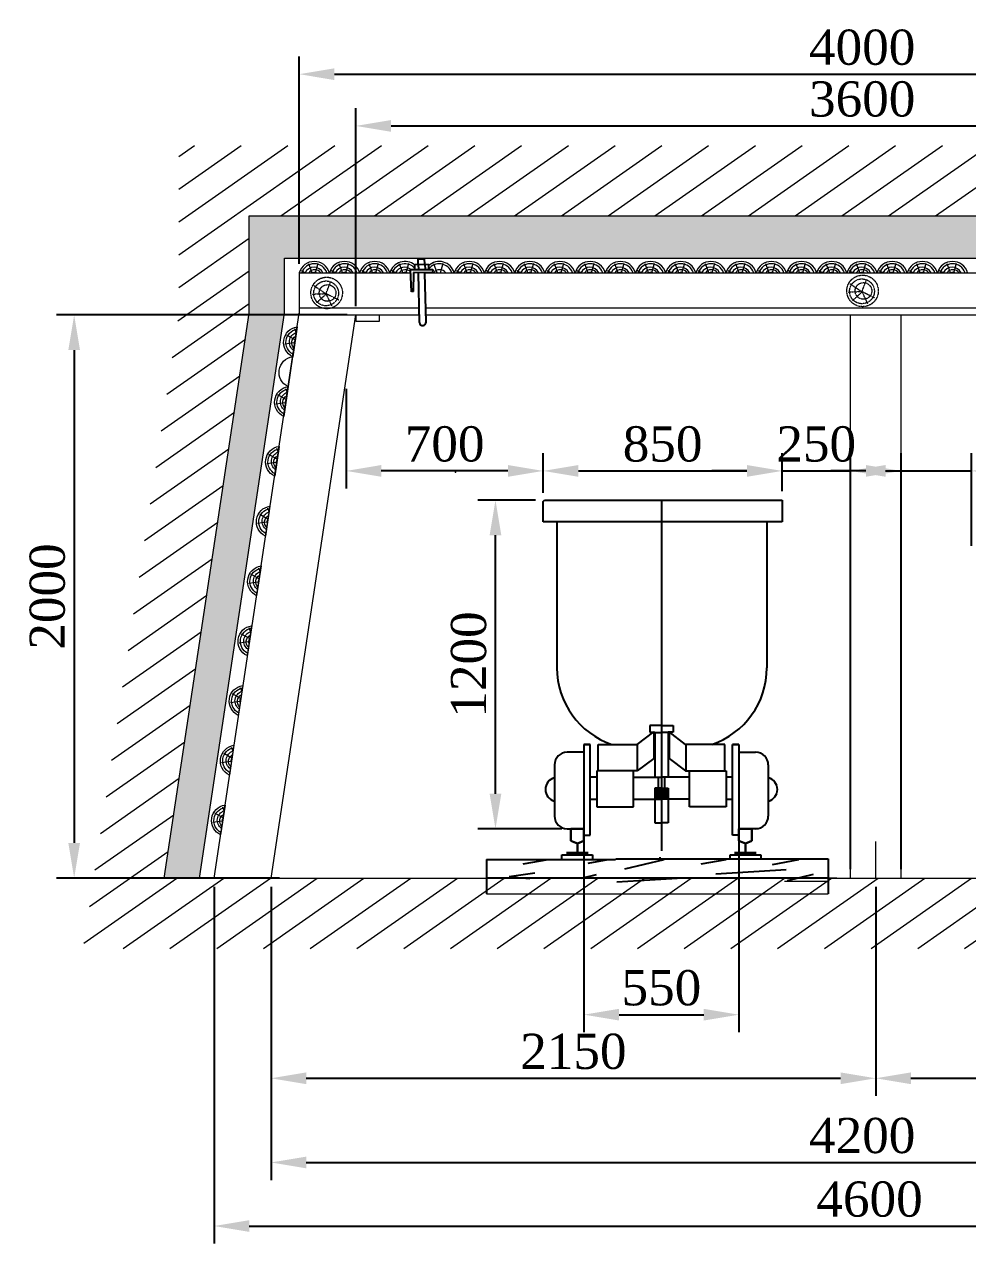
# Model space of a CAD drawing. Header units: millimetres. Extents: x -46762 to 217101, y -107409 to 31524.
# Drawn here: x 167107 to 170458, y -81584 to -77254 of the extents above; entities that cross this region are included whole.
import ezdxf

# ---------------------------------------------------------------- set-up
doc = ezdxf.new("R2010")
doc.units = ezdxf.units.MM
doc.linetypes.add('ACAD_ISO10W100', pattern=[18, 12, -3, 0, -3])
doc.layers.add('ЗАЗОРЫ', color=9, linetype='Continuous')
doc.layers.add('РАЗМЕРЫ', color=3, linetype='Continuous')
doc.styles.get("Standard").update_dxf_attribs({"font": 'TIMES.TTF'})
doc.dimstyles.new('ISO-25', dxfattribs={"dimscale": 50, "dimtxt": 2.5, "dimasz": 2.5, "dimexe": 1.25, "dimexo": 0.625, "dimtad": 1, "dimdec": 0, "dimtxsty": 'Standard', "dimcen": 2.5, "dimadec": 0, "dimazin": 0, "dimtfac": 1, "dimtdec": 0, "dimtmove": 0, "dimatfit": 3, "dimfxl": 1, "dimarcsym": 0})

# ---------------------------------------------------------------- blocks, each defined once
blk = doc.blocks.new('*D409')
at = {"color": 0, "lineweight": -2}
for p, q in [((170221.3, -80254.5), (170221.3, -78777.2)), ((170471.1, -79106.3), (170471.1, -78777.2)), ((170096.3, -78839.7), (169971.3, -78839.7)), ((170221.3, -78839.7), (170471.1, -78839.7)), ((170596.1, -78839.7), (171049.9, -78839.7))]:
    blk.add_line(p, q, dxfattribs=at)
at = {"color": 0, "lineweight": 0}
for points in [[(170096.3, -78818.8), (170096.3, -78860.5), (170221.3, -78839.7)], [(170596.1, -78818.8), (170596.1, -78860.5), (170471.1, -78839.7)]]:
    blk.add_solid(points, dxfattribs=at)
at = {"layer": 'Defpoints', "color": 0, "lineweight": 0}
for p in [(170221.3, -78839.7), (170471.1, -79137.5), (170221.3, -80285.8)]:
    blk.add_point(p, dxfattribs=at)
at = {"color": 0, "lineweight": 0, "insert": (170885.5, -78744.8), "char_height": 125, "attachment_point": 5}
blk.add_mtext('250', dxfattribs=at)
blk = doc.blocks.new('*D412')
at = {"color": 0, "lineweight": -2}
for p, q in [((168949.9, -78917.6), (168949.9, -78777.2)), ((169798.7, -78912), (169798.7, -78777.2)), ((169074.9, -78839.7), (169673.7, -78839.7))]:
    blk.add_line(p, q, dxfattribs=at)
at = {"color": 0, "lineweight": 0}
for points in [[(169074.9, -78818.8), (169074.9, -78860.5), (168949.9, -78839.7)], [(169673.7, -78818.8), (169673.7, -78860.5), (169798.7, -78839.7)]]:
    blk.add_solid(points, dxfattribs=at)
at = {"layer": 'Defpoints', "color": 0, "lineweight": 0}
for p in [(169798.7, -78839.7), (169798.7, -78943.3), (168949.9, -78948.8)]:
    blk.add_point(p, dxfattribs=at)
at = {"color": 0, "lineweight": 0, "insert": (169374.3, -78744.8), "char_height": 125, "attachment_point": 5}
blk.add_mtext('850', dxfattribs=at)
blk = doc.blocks.new('*D413')
at = {"color": 0, "lineweight": -2}
for p, q in [((168923.2, -78943.3), (168718, -78943.3)), ((168780.5, -79986.3), (168780.5, -79068.3)), ((169016.7, -80111.3), (168718, -80111.3))]:
    blk.add_line(p, q, dxfattribs=at)
at = {"color": 0, "lineweight": 0}
for points in [[(168759.7, -79068.3), (168801.3, -79068.3), (168780.5, -78943.3)], [(168759.7, -79986.3), (168801.3, -79986.3), (168780.5, -80111.3)]]:
    blk.add_solid(points, dxfattribs=at)
at = {"layer": 'Defpoints', "color": 0, "lineweight": 0}
for p in [(168780.5, -78943.3), (168954.4, -78943.3), (169048, -80111.3)]:
    blk.add_point(p, dxfattribs=at)
at = {"color": 0, "lineweight": 0, "insert": (168685.7, -79527.3), "char_height": 125, "attachment_point": 5, "rotation": 90}
blk.add_mtext('1200', dxfattribs=at)
blk = doc.blocks.new('*D407')
at = {"color": 0, "lineweight": -2}
for p, q in [((168249.9, -78548.3), (168249.9, -78902.2)), ((168949.9, -78808.4), (168949.9, -78777.2)), ((168824.9, -78839.7), (168374.9, -78839.7))]:
    blk.add_line(p, q, dxfattribs=at)
at = {"color": 0, "lineweight": 0}
for points in [[(168374.9, -78818.8), (168374.9, -78860.5), (168249.9, -78839.7)], [(168824.9, -78818.8), (168824.9, -78860.5), (168949.9, -78839.7)]]:
    blk.add_solid(points, dxfattribs=at)
at = {"layer": 'Defpoints', "color": 0, "lineweight": 0}
for p in [(168249.9, -78517), (168249.9, -78839.7), (168949.9, -78839.7)]:
    blk.add_point(p, dxfattribs=at)
at = {"color": 0, "lineweight": 0, "insert": (168599.9, -78744.7), "char_height": 125, "attachment_point": 5}
blk.add_mtext('700', dxfattribs=at)
blk = doc.blocks.new('*D408')
at = {"color": 0, "lineweight": -2}
for p, q in [((169798.7, -78912), (169798.7, -78777.2)), ((170041.3, -80254.5), (170041.3, -78777.2)), ((169673.7, -78839.7), (169548.7, -78839.7)), ((169798.7, -78839.7), (170041.3, -78839.7)), ((170166.3, -78839.7), (170291.3, -78839.7))]:
    blk.add_line(p, q, dxfattribs=at)
at = {"color": 0, "lineweight": 0}
for points in [[(169673.7, -78818.8), (169673.7, -78860.5), (169798.7, -78839.7)], [(170166.3, -78818.8), (170166.3, -78860.5), (170041.3, -78839.7)]]:
    blk.add_solid(points, dxfattribs=at)
at = {"layer": 'Defpoints', "color": 0, "lineweight": 0}
for p in [(170041.3, -78839.7), (169798.7, -78943.3), (170041.3, -80285.8)]:
    blk.add_point(p, dxfattribs=at)
at = {"color": 0, "lineweight": 0, "insert": (169920, -78744.8), "char_height": 125, "attachment_point": 5}
blk.add_mtext('250', dxfattribs=at)
blk = doc.blocks.new('*D417')
at = {"color": 0, "lineweight": -2}
for p, q in [((168083.3, -78104.5), (168083.3, -77368)), ((172083.3, -78104.5), (172083.3, -77368)), ((168208.3, -77430.5), (171958.3, -77430.5))]:
    blk.add_line(p, q, dxfattribs=at)
at = {"color": 0, "lineweight": 0}
for points in [[(168208.3, -77409.7), (168208.3, -77451.4), (168083.3, -77430.5)], [(171958.3, -77409.7), (171958.3, -77451.4), (172083.3, -77430.5)]]:
    blk.add_solid(points, dxfattribs=at)
at = {"layer": 'Defpoints', "color": 0, "lineweight": 0}
for p in [(172083.3, -77430.5), (168083.3, -78135.8), (172083.3, -78135.8)]:
    blk.add_point(p, dxfattribs=at)
at = {"color": 0, "lineweight": 0, "insert": (170083.3, -77335.7), "char_height": 125, "attachment_point": 5}
blk.add_mtext('4000', dxfattribs=at)
blk = doc.blocks.new('*D418')
at = {"color": 0, "lineweight": -2}
for p, q in [((168253.5, -78285.8), (167221.3, -78285.8)), ((167283.8, -78410.8), (167283.8, -80160.8)), ((168013.5, -80285.8), (167221.3, -80285.8))]:
    blk.add_line(p, q, dxfattribs=at)
at = {"color": 0, "lineweight": 0}
for points in [[(167263, -78410.8), (167304.6, -78410.8), (167283.8, -78285.8)], [(167263, -80160.8), (167304.6, -80160.8), (167283.8, -80285.8)]]:
    blk.add_solid(points, dxfattribs=at)
at = {"layer": 'Defpoints', "color": 0, "lineweight": 0}
for p in [(168284.7, -78285.8), (167283.8, -80285.8), (168044.7, -80285.8)]:
    blk.add_point(p, dxfattribs=at)
at = {"color": 0, "lineweight": 0, "insert": (167189, -79285.8), "char_height": 125, "attachment_point": 5, "rotation": 90}
blk.add_mtext('2000', dxfattribs=at)
blk = doc.blocks.new('*D419')
at = {"color": 0, "lineweight": -2}
for p, q in [((169094.8, -80142.5), (169094.8, -80833.6)), ((169645.2, -80142.1), (169645.2, -80833.6)), ((169219.8, -80771.1), (169520.2, -80771.1))]:
    blk.add_line(p, q, dxfattribs=at)
at = {"color": 0, "lineweight": 0}
for points in [[(169219.8, -80750.3), (169219.8, -80791.9), (169094.8, -80771.1)], [(169520.2, -80750.3), (169520.2, -80791.9), (169645.2, -80771.1)]]:
    blk.add_solid(points, dxfattribs=at)
at = {"layer": 'Defpoints', "color": 0, "lineweight": 0}
for p in [(169094.8, -80111.3), (169645.2, -80110.8), (169645.2, -80771.1)]:
    blk.add_point(p, dxfattribs=at)
at = {"color": 0, "lineweight": 0, "insert": (169370, -80676.3), "char_height": 125, "attachment_point": 5}
blk.add_mtext('550', dxfattribs=at)
blk = doc.blocks.new('*D420')
at = {"color": 0, "lineweight": -2}
for p, q in [((167983.2, -80317), (167983.2, -81059.5)), ((170131.3, -80317), (170131.3, -81059.5)), ((168108.2, -80997), (170006.3, -80997))]:
    blk.add_line(p, q, dxfattribs=at)
at = {"color": 0, "lineweight": 0}
for points in [[(168108.2, -80976.1), (168108.2, -81017.8), (167983.2, -80997)], [(170006.3, -80976.1), (170006.3, -81017.8), (170131.3, -80997)]]:
    blk.add_solid(points, dxfattribs=at)
at = {"layer": 'Defpoints', "color": 0, "lineweight": 0}
for p in [(167983.2, -80285.8), (170131.3, -80285.8), (170131.3, -80997)]:
    blk.add_point(p, dxfattribs=at)
at = {"color": 0, "lineweight": 0, "insert": (169057.3, -80902.1), "char_height": 125, "attachment_point": 5}
blk.add_mtext('2150', dxfattribs=at)
blk = doc.blocks.new('*D421')
at = {"color": 0, "lineweight": -2}
for p, q in [((170131.3, -80317), (170131.3, -81059.5)), ((172183.4, -80317), (172183.4, -81059.5)), ((170256.3, -80997), (172058.4, -80997))]:
    blk.add_line(p, q, dxfattribs=at)
at = {"color": 0, "lineweight": 0}
for points in [[(170256.3, -80976.1), (170256.3, -81017.8), (170131.3, -80997)], [(172058.4, -80976.1), (172058.4, -81017.8), (172183.4, -80997)]]:
    blk.add_solid(points, dxfattribs=at)
at = {"layer": 'Defpoints', "color": 0, "lineweight": 0}
for p in [(170131.3, -80285.8), (172183.4, -80285.8), (172183.4, -80997)]:
    blk.add_point(p, dxfattribs=at)
at = {"color": 0, "lineweight": 0, "insert": (171157.3, -80902.1), "char_height": 125, "attachment_point": 5}
blk.add_mtext('2050', dxfattribs=at)
blk = doc.blocks.new('*D422')
at = {"color": 0, "lineweight": -2}
for p, q in [((167983.2, -80317), (167983.2, -81358.5)), ((172183.4, -80317), (172183.4, -81358.5)), ((168108.2, -81296), (172058.4, -81296))]:
    blk.add_line(p, q, dxfattribs=at)
at = {"color": 0, "lineweight": 0}
for points in [[(168108.2, -81275.2), (168108.2, -81316.8), (167983.2, -81296)], [(172058.4, -81275.2), (172058.4, -81316.8), (172183.4, -81296)]]:
    blk.add_solid(points, dxfattribs=at)
at = {"layer": 'Defpoints', "color": 0, "lineweight": 0}
for p in [(167983.2, -80285.8), (172183.4, -80285.8), (172183.4, -81296)]:
    blk.add_point(p, dxfattribs=at)
at = {"color": 0, "lineweight": 0, "insert": (170083.3, -81201.2), "char_height": 125, "attachment_point": 5}
blk.add_mtext('4200', dxfattribs=at)
blk = doc.blocks.new('*D423')
at = {"color": 0, "lineweight": -2}
for p, q in [((167781, -80317), (167781, -81584.2)), ((172437.9, -80317), (172437.9, -81584.2)), ((167906, -81521.7), (172312.9, -81521.7))]:
    blk.add_line(p, q, dxfattribs=at)
at = {"color": 0, "lineweight": 0}
for points in [[(167906, -81500.9), (167906, -81542.6), (167781, -81521.7)], [(172312.9, -81500.9), (172312.9, -81542.6), (172437.9, -81521.7)]]:
    blk.add_solid(points, dxfattribs=at)
at = {"layer": 'Defpoints', "color": 0, "lineweight": 0}
for p in [(167781, -80285.8), (172437.9, -80285.8), (172437.9, -81521.7)]:
    blk.add_point(p, dxfattribs=at)
at = {"color": 0, "lineweight": 0, "insert": (170109.4, -81426.9), "char_height": 125, "attachment_point": 5}
blk.add_mtext('4600', dxfattribs=at)
blk = doc.blocks.new('*D416')
at = {"color": 0, "lineweight": -2}
for p, q in [((168284.7, -78254.5), (168284.7, -77551.8)), ((171881.9, -78254.5), (171881.9, -77551.8)), ((168409.7, -77614.3), (171756.9, -77614.3))]:
    blk.add_line(p, q, dxfattribs=at)
at = {"color": 0, "lineweight": 0}
for points in [[(168409.7, -77593.4), (168409.7, -77635.1), (168284.7, -77614.3)], [(171756.9, -77593.4), (171756.9, -77635.1), (171881.9, -77614.3)]]:
    blk.add_solid(points, dxfattribs=at)
at = {"layer": 'Defpoints', "color": 0, "lineweight": 0}
for p in [(171881.9, -77614.3), (168284.7, -78285.8), (171881.9, -78285.8)]:
    blk.add_point(p, dxfattribs=at)
at = {"color": 0, "lineweight": 0, "insert": (170083.3, -77519.4), "char_height": 125, "attachment_point": 5}
blk.add_mtext('3600', dxfattribs=at)

msp = doc.modelspace()

# ---------------------------------------------------------------- hatches: boundary and pattern name
at = {"lineweight": 0}
h = msp.add_hatch(dxfattribs=at)
h.set_pattern_fill('LINE', scale=30, angle=35, style=0)
h.set_pattern_definition([(35, (0, -6628.9), (-54.633156, 78.02423), [])])
h.paths.add_polyline_path([(167603.48, -80285.79), (172562.86, -80285.79), (172260.44, -78279.71), (172236.48, -77934.22), (167905.89, -77934.22), (167905.89, -78279.71)], flags=16)
h.paths.add_polyline_path([(167315.79, -80535.79), (172850.54, -80535.79), (172510.44, -78279.71), (172469.14, -77684.22), (167655.89, -77684.22), (167655.89, -78279.71)])
at = {"lineweight": 15}
h = msp.add_hatch(dxfattribs=at)
h.set_pattern_fill('GRAVEL', scale=10, style=0)
h.set_pattern_definition([(228.0128, (182.88, -6374.897), (-2032.0017266, -2286.002809), [34.1721, -3383.05]), (184.9697, (160.02, -6400.297), (3048.0049306, 253.99820754), [58.6405, -5805.4]), (132.5104, (101.6, -6405.377), (2539.9981518, -2794.0027292), [41.3482, -4093.47]), (267.2737, (2.54, -6468.877), (253.9988971, 5079.9983653), [53.4005, -5286.64]), (292.8337, (0, -6522.217), (-1270.00360555, 3048.001733), [52.3634, -5183.98]), (357.2737, (20.32, -6570.477), (-5079.9983653, 253.9988971), [53.4005, -5286.64]), (37.6942, (73.66, -6573.017), (-3302.00208612, -2539.9977357), [70.6194, -6991.31]), (72.2553, (129.54, -6529.837), (1778.00355655, 5588.0016206), [66.672, -6600.53]), (121.4296, (149.86, -6466.337), (-2032.0005235, 3301.996116), [53.5813, -5304.55]), (175.2364, (121.92, -6420.617), (2793.9978053, -253.9976163), [61.1713, -2997.39]), (222.3974, (60.96, -6415.5374), (-3048.00009172, -2793.99636506), [79.1078, -7831.68]), (138.8141, (254, -6471.417), (-1777.9988674, 1523.9976557), [27.0005, -2673.06]), (171.4692, (233.68, -6453.637), (3301.9949596, -508.00128), [51.3682, -5085.46]), (225, (182.88, -6446.02), (-5e-14, -253.99983), [35.9209, -323.289]), (203.1986, (165.1, -6415.537), (1270.0042826, 508.0022274), [19.3441, -1915.06]), (291.8014, (147.32, -6423.157), (-254.000178, 762.000491), [27.3566, -1340.48]), (30.9638, (157.48, -6448.557), (761.999195, 508.000396), [44.432, -1436.63]), (161.5651, (195.58, -6425.7), (508.000232, -253.999622), [32.1287, -771.09]), (16.3895, (0, -6423.157), (2540.0014014, 761.998415), [45.0088, -4455.88]), (70.3462, (43.18, -6410.457), (-1015.9971689, -2793.9960489), [37.7599, -3738.22]), (293.1986, (195.58, -6374.897), (-508.0022274, 1270.0042826), [38.688, -1895.72]), (343.6105, (210.82, -6410.457), (-2540.0014014, 761.998415), [45.0088, -4455.88]), (339.444, (0, -6580.637), (-1270.0015764, 507.9993836), [43.4035, -2126.77]), (294.7751, (40.64, -6595.877), (-1269.9970404, 2793.9987026), [36.3672, -3600.36]), (66.8014, (198.12, -6628.897), (508.0022274, 1270.0042826), [38.688, -1895.72]), (17.354, (213.36, -6593.337), (-3302.0001782, -1015.9984676), [42.5783, -4215.24]), (69.444, (73.66, -6628.897), (-507.9993836, -1270.0015764), [21.7018, -2148.48]), (101.3099, (182.88, -6628.897), (-253.998746, 1015.996746), [12.9515, -1282.2]), (165.9638, (180.34, -6616.2), (762.000535, -253.99956), [52.3634, -994.905]), (186.009, (129.54, -6603.497), (2539.9962544, 253.9994069), [48.5267, -4804.14]), (303.6901, (157.48, -6471.42), (-254.000087, 507.99951), [36.6324, -879.178]), (353.1572, (177.8, -6501.897), (4318.00178566, -508.00227517), [63.9557, -6331.6]), (60.9454, (241.3, -6509.517), (-1015.9976366, -1777.995761), [26.1508, -2588.94]), (90, (254, -6486.66), (-254, 254), [15.24, -238.76]), (120.2564, (124.46, -6595.877), (1015.9978467, -1777.9991032), [35.2867, -3493.39]), (48.0128, (106.68, -6565.397), (2032.0017266, 2286.002809), [68.3443, -3348.88]), (0, (152.4, -6514.6), (254, 254), [66.04, -187.96]), (325.3048, (218.44, -6514.597), (-2539.9955991, 1778.000169), [40.161, -3975.93]), (254.0546, (251.46, -6537.457), (-254.000648, -1016.00242), [36.9829, -1812.17]), (207.646, (241.3, -6573.017), (-4825.9983049, -2540.0015975), [60.2145, -5961.25]), (175.4261, (187.96, -6600.957), (-3302.0007605, 253.9987711), [63.7029, -6306.58]), (175.4261, (187.96, -6600.957), (-3302.0007605, 253.9987711), [63.7029, -6306.58])])
h.paths.add_polyline_path([(168030.89, -78084.22), (172121.88, -78084.22), (172135.44, -78279.71), (172437.86, -80285.79), (172562.86, -80285.79), (172260.44, -78279.71), (172236.48, -77934.22), (167905.89, -77934.22), (167905.89, -78279.71), (167603.48, -80285.79), (167728.48, -80285.79), (168030.89, -78279.71)])

# ---------------------------------------------------------------- linework, layer by layer
at = {"color": 7, "lineweight": 0}
for p, q in [((167905.89, -78279.71), (167905.89, -77934.22)), ((167905.89, -77934.22), (172236.48, -77934.22)), ((167603.48, -80285.79), (167905.89, -78279.71)), ((170131.3, -80285.79), (170131.3, -80156.13)), ((169993.3, -80285.79), (168949.88, -80285.79)), ((170041.3, -80285.79), (170221.3, -80285.79)), ((170041.3, -80285.79), (170221.3, -80285.79)), ((168748.71, -80341.35), (169962.57, -80341.35))]:
    msp.add_line(p, q, dxfattribs=at)
at = {"color": 7, "lineweight": 15}
for p, q in [((168030.89, -78279.71), (168030.89, -78084.22)), ((168030.89, -78084.22), (172121.88, -78084.22)), ((168083.3, -78135.79), (168306.36, -78135.79)), ((168083.3, -78135.79), (168083.3, -78285.79)), ((168083.3, -78135.79), (168190.57, -78135.79)), ((168190.57, -78135.79), (168297.85, -78135.79)), ((168297.85, -78135.79), (168405.12, -78135.79)), ((168306.36, -78135.79), (168479.47, -78135.79)), ((168405.12, -78135.79), (168479.47, -78135.79)), ((168489.59, -78135.79), (168489.8, -78135.79)), ((168530.14, -78135.79), (171635.12, -78135.79)), ((168530.14, -78135.79), (168634.2, -78135.79)), ((168634.2, -78135.79), (168741.48, -78135.79)), ((168741.48, -78135.79), (168848.75, -78135.79)), ((168848.75, -78135.79), (168956.02, -78135.79)), ((168956.02, -78135.79), (169063.29, -78135.79)), ((169063.29, -78135.79), (169170.56, -78135.79)), ((169170.56, -78135.79), (169277.83, -78135.79)), ((169277.83, -78135.79), (169385.11, -78135.79)), ((169385.11, -78135.79), (169492.38, -78135.79)), ((169492.38, -78135.79), (169599.65, -78135.79)), ((169599.65, -78135.79), (169706.92, -78135.79)), ((169706.92, -78135.79), (169814.19, -78135.79)), ((169814.19, -78135.79), (169921.46, -78135.79)), ((169921.46, -78135.79), (170028.74, -78135.79)), ((170028.74, -78135.79), (170136.01, -78135.79)), ((170136.01, -78135.79), (170243.28, -78135.79)), ((170243.28, -78135.79), (170350.55, -78135.79)), ((170350.55, -78135.79), (170457.82, -78135.79)), ((167728.48, -80285.79), (168030.89, -78279.71)), ((167780.98, -80285.79), (168083.39, -78279.71)), ((167983.24, -80285.79), (168284.74, -78285.79)), ((168083.3, -78260.79), (168359.21, -78260.79)), ((168083.3, -78285.79), (168360.42, -78285.79)), ((168284.74, -78285.79), (168284.74, -78308.19)), ((168359.21, -78260.79), (168510.06, -78260.79)), ((168360.42, -78285.79), (168509.79, -78285.79)), ((168368.74, -78308.19), (168368.74, -78285.79)), ((168532.81, -78260.79), (171631.42, -78260.79)), ((168533.55, -78285.79), (168550.17, -78285.79)), ((168533.55, -78285.79), (171630.68, -78285.79)), ((170041.3, -80285.79), (170041.3, -78285.79)), ((170221.3, -80285.79), (170221.3, -78285.79)), ((168075.82, -78327.84), (168060.14, -78433.96)), ((168066.79, -78334.32), (168072.67, -78349.16)), ((168284.74, -78308.19), (168368.74, -78308.19)), ((168069.05, -78373.64), (168039.66, -78357.21)), ((168067.38, -78384.98), (168032.16, -78389.73)), ((168059.5, -78434.05), (168043.81, -78540.17)), ((168043.81, -78540.17), (168028.13, -78646.29)), ((168034.78, -78546.65), (168040.66, -78561.49)), ((168035.37, -78597.31), (168000.15, -78602.06)), ((168037.05, -78585.97), (168007.65, -78569.54)), ((168011.81, -78752.5), (167996.12, -78858.61)), ((168002.77, -78758.98), (168008.66, -78773.82)), ((168003.36, -78809.64), (167968.15, -78814.39)), ((168005.04, -78798.3), (167975.64, -78781.87)), ((167979.15, -78964.91), (167963.47, -79071.03)), ((167970.12, -78971.39), (167976, -78986.23)), ((167970.71, -79022.05), (167935.49, -79026.8)), ((167972.39, -79010.71), (167942.99, -78994.28)), ((167947.79, -79177.14), (167932.11, -79283.26)), ((167938.76, -79183.63), (167944.64, -79198.47)), ((167939.35, -79234.29), (167904.13, -79239.04)), ((167941.02, -79222.95), (167911.62, -79206.52)), ((167907.09, -79435.5), (167877.69, -79419.07)), ((167913.86, -79389.7), (167898.17, -79495.82)), ((167904.82, -79396.18), (167910.7, -79411.02)), ((167905.41, -79446.84), (167870.19, -79451.59)), ((167875.72, -79647.74), (167846.32, -79631.31)), ((167882.49, -79601.94), (167866.81, -79708.06)), ((167873.46, -79608.42), (167879.34, -79623.26)), ((167874.05, -79659.08), (167838.83, -79663.83)), ((167844.36, -79859.98), (167814.96, -79843.55)), ((167851.13, -79814.17), (167835.45, -79920.29)), ((167842.09, -79820.66), (167847.98, -79835.5)), ((167842.68, -79871.32), (167807.47, -79876.07)), ((167819.76, -80026.41), (167804.08, -80132.53)), ((167812.99, -80072.22), (167783.6, -80055.79)), ((167810.73, -80032.9), (167816.61, -80047.74)), ((167811.32, -80083.56), (167776.1, -80088.31)), ((167238.54, -80285.79), (173109.56, -80285.79))]:
    msp.add_line(p, q, dxfattribs=at)
at = {"color": 7}
for p, q in [((168494.04, -78107.09), (168542.48, -78105.39)), ((168494.04, -78124.64), (168494.04, -78107.09)), ((168505.95, -78086.62), (168527.23, -78086.55)), ((168506.01, -78106.67), (168505.95, -78086.62)), ((168506.01, -78106.67), (168506.64, -78124.56)), ((168527.23, -78086.55), (168527.91, -78105.9)), ((168530.12, -78105.82), (168530.25, -78124.39)), ((168542.48, -78105.39), (168542.61, -78124.31)), ((168478.94, -78124.75), (168558.04, -78124.2)), ((168482.75, -78203.36), (168478.94, -78124.75)), ((168489.8, -78135.3), (168488.58, -78202.41)), ((168556.79, -78135.94), (168489.8, -78135.3)), ((168510.2, -78312.83), (168507.54, -78136.82)), ((168534.29, -78310.79), (168529.15, -78136.82)), ((168558.04, -78124.2), (168556.79, -78135.94)), ((168488.58, -78202.41), (168482.75, -78203.36))]:
    msp.add_line(p, q, dxfattribs=at)
at = {"color": 7, "linetype": 'ACAD_ISO10W100', "lineweight": 0, "ltscale": 0.05}
for p, q in [((170082.55, -78202.42), (170097.7, -78162.93)), ((168129.39, -78211.7), (168178.77, -78209.72)), ((168180.09, -78212.35), (168135.31, -78182.08)), ((168178.77, -78209.72), (168193.92, -78170.23)), ((170033.16, -78204.4), (170082.55, -78202.42)), ((170083.87, -78205.05), (170039.09, -78174.78)), ((170049.63, -78234.01), (170083.87, -78203.08)), ((170083.87, -78203.08), (170127.33, -78224.8)), ((170103.62, -78246.52), (170083.87, -78205.05)), ((168145.85, -78241.31), (168180.09, -78210.38)), ((168180.09, -78210.38), (168223.55, -78232.1)), ((168199.85, -78253.82), (168180.09, -78212.35))]:
    msp.add_line(p, q, dxfattribs=at)
for p, q in [((168949.88, -78948.84), (168954.42, -78943.29)), ((168954.42, -78943.29), (169370.23, -78943.29)), ((169370.23, -78943.29), (169370.23, -80188.56)), ((169370.23, -78943.29), (169798.67, -78943.29)), ((169798.67, -78943.29), (169798.67, -79021.02)), ((168949.88, -79021.02), (168949.88, -78948.84)), ((169370.23, -79021.02), (168949.88, -79021.02)), ((168998.94, -79021.02), (168998.94, -79539)), ((169798.67, -79021.02), (169332.53, -79021.02)), ((169744.54, -79021.02), (169744.54, -79539)), ((169283.89, -79811.04), (169342.96, -79766.62)), ((169370.17, -79744.32), (169328.48, -79744.32)), ((169328.48, -79744.32), (169328.48, -79767.46)), ((169328.48, -79767.46), (169346.17, -79767.46)), ((169342.96, -79766.62), (169342.96, -79861)), ((169346.17, -79767.46), (169346.17, -79927.9)), ((169346.17, -79769.01), (169370.17, -79769.01)), ((169369.76, -79744.32), (169411.45, -79744.32)), ((169393.76, -79769.01), (169369.76, -79769.01)), ((169393.76, -79767.46), (169393.76, -79927.9)), ((169411.45, -79767.46), (169393.76, -79767.46)), ((169396.97, -79766.62), (169396.97, -79861)), ((169456.04, -79811.04), (169396.97, -79766.62)), ((169411.45, -79744.32), (169411.45, -79767.46)), ((169094.76, -79811.04), (169117.48, -79811.04)), ((169094.76, -79811.04), (169094.76, -80133.04)), ((169117.29, -79811.04), (169094.76, -79811.04)), ((169117.48, -80133.04), (169117.48, -79811.04)), ((169144.74, -79811.04), (169283.89, -79811.04)), ((169144.74, -79905.42), (169144.74, -79811.04)), ((169283.29, -79811.79), (169283.29, -79905.82)), ((169595.19, -79811.04), (169456.04, -79811.04)), ((169456.65, -79811.79), (169456.65, -79905.82)), ((169595.19, -79905.42), (169595.19, -79811.04)), ((169622.45, -80133.04), (169622.45, -79811.04)), ((169645.17, -79811.04), (169622.45, -79811.04)), ((169622.65, -79811.04), (169645.17, -79811.04)), ((169645.17, -79811.04), (169645.17, -80133.04)), ((169094.76, -79838.8), (169035.32, -79838.8)), ((169645.17, -79838.8), (169704.61, -79838.8)), ((168990.24, -79883.87), (168990.24, -80065.76)), ((169342.96, -79861), (169283.89, -79905.42)), ((169396.97, -79861), (169456.04, -79905.42)), ((169749.69, -79883.87), (169749.69, -80065.76)), ((169117.08, -79927.9), (169117.48, -79927.9)), ((169140.55, -79927.9), (169117.81, -79927.9)), ((169139.72, -79905.61), (169144.67, -79905.61)), ((169140.2, -79905.42), (169140.2, -80033.11)), ((169283.89, -79905.42), (169144.74, -79905.42)), ((169270.3, -80033.11), (169270.3, -79905.42)), ((169270.3, -79927.62), (169371.99, -79927.62)), ((169358.8, -79927.9), (169358.8, -79968.01)), ((169469.63, -79927.62), (169367.94, -79927.62)), ((169381.13, -79927.9), (169381.13, -79968.01)), ((169456.04, -79905.42), (169599.73, -79905.42)), ((169469.63, -80033.11), (169469.63, -79905.42)), ((169599.73, -79905.42), (169599.73, -80033.11)), ((169622.85, -79927.9), (169600.11, -79927.9)), ((169370.17, -79966.47), (169346.17, -79966.47)), ((169346.17, -79966.47), (169346.17, -80089.88)), ((169369.76, -79966.47), (169393.76, -79966.47)), ((169393.76, -79966.47), (169393.76, -80089.88)), ((169117.08, -80006.57), (169117.48, -80006.57)), ((169140.55, -80006.57), (169117.81, -80006.57)), ((169270.3, -80005.35), (169371.99, -80005.35)), ((169469.63, -80005.35), (169367.94, -80005.35)), ((169622.85, -80006.57), (169600.11, -80006.57)), ((169140.2, -80033.11), (169270.3, -80033.11)), ((169599.73, -80033.11), (169469.63, -80033.11)), ((169035.32, -80110.84), (169094.76, -80110.84)), ((169346.17, -80089.88), (169370.17, -80089.88)), ((169393.76, -80089.88), (169369.76, -80089.88)), ((169712.13, -80110.84), (169652.69, -80110.84)), ((169094.76, -80133.04), (169117.48, -80133.04)), ((169645.17, -80133.04), (169622.45, -80133.04)), ((168748.71, -80219.56), (169207.36, -80219.56)), ((168748.71, -80219.56), (168748.71, -80341.35)), ((168966.78, -80221.56), (168877.74, -80236.4)), ((169016.69, -80218.91), (169016.69, -80203.37)), ((169016.69, -80203.37), (169125.15, -80203.37)), ((169179.26, -80221.56), (169108.43, -80233.93)), ((169125.15, -80203.37), (169125.15, -80218.91)), ((169207.86, -80217.36), (169962.57, -80217.36)), ((169378.7, -80221.56), (169239.08, -80253.72)), ((169364.27, -80211.23), (169364.27, -80219.63)), ((169599.28, -80221.56), (169510.24, -80236.4)), ((169614.53, -80218.91), (169614.53, -80203.37)), ((169614.53, -80203.37), (169722.99, -80203.37)), ((169722.99, -80203.37), (169722.99, -80218.91)), ((169856.86, -80221.56), (169763.78, -80238.88)), ((169962.57, -80217.36), (169962.57, -80341.35)), ((168748.71, -80284.77), (169962.57, -80284.77)), ((168748.71, -80284.77), (169443.45, -80284.77)), ((168920.26, -80268.97), (168829.2, -80281.34)), ((168829.2, -80281.34), (168902.93, -80287.21)), ((169138.81, -80273.92), (169084.42, -80287.21)), ((169446.31, -80286.17), (169211.59, -80300.85)), ((169813.07, -80256.81), (169563.68, -80271.49)), ((169909.31, -80272.94), (169816.23, -80295.21))]:
    msp.add_line(p, q)
at = {"color": 7, "lineweight": 0, "ltscale": 0.5}
for p, q in [((169645.17, -79838.8), (169704.61, -79838.8)), ((169645.17, -80110.84), (169704.61, -80110.84))]:
    msp.add_line(p, q, dxfattribs=at)
at = {"lineweight": 30}
for p, q in [((169048.61, -80111.25), (169094.76, -80111.25)), ((169048.61, -80153.52), (169048.61, -80111.25)), ((169094.76, -80111.25), (169094.76, -80153.52)), ((169645.17, -80110.84), (169691.32, -80110.84)), ((169645.17, -80153.1), (169645.17, -80110.84)), ((169691.32, -80110.84), (169691.32, -80153.1)), ((169071.69, -80162.91), (169048.61, -80153.52)), ((169094.76, -80153.52), (169071.69, -80162.91)), ((169668.25, -80162.49), (169645.17, -80153.1)), ((169691.32, -80153.1), (169668.25, -80162.49)), ((169033.23, -80196.08), (169110.14, -80196.08)), ((169071.69, -80163.21), (169071.69, -80191.38)), ((169629.79, -80196.08), (169706.7, -80196.08)), ((169668.25, -80163.21), (169668.25, -80191.38))]:
    msp.add_line(p, q, dxfattribs=at)
at = {"lineweight": 9}
msp.add_line((169807.77, -80296.75), (169962.57, -80296.75), dxfattribs=at)
at = {"color": 7, "lineweight": 15}
for points in [[(168129.61, -78135.79), (168117.65, -78104.3)], [(168141.07, -78135.79), (168150.91, -78101.64)], [(168236.88, -78135.79), (168224.92, -78104.3)], [(168248.34, -78135.79), (168258.18, -78101.64)], [(168344.15, -78135.79), (168332.19, -78104.3)], [(168355.61, -78135.79), (168365.46, -78101.64)], [(168451.42, -78135.79), (168439.46, -78104.3)], [(168462.88, -78135.79), (168472.73, -78101.64)], [(168573.24, -78135.79), (168561.28, -78104.3)], [(168584.7, -78135.79), (168594.54, -78101.64)], [(168680.51, -78135.79), (168668.55, -78104.3)], [(168691.97, -78135.79), (168701.81, -78101.64)], [(168787.78, -78135.79), (168775.82, -78104.3)], [(168799.24, -78135.79), (168809.09, -78101.64)], [(168895.05, -78135.79), (168883.09, -78104.3)], [(168906.51, -78135.79), (168916.36, -78101.64)], [(169002.32, -78135.79), (168990.36, -78104.3)], [(169013.79, -78135.79), (169023.63, -78101.64)], [(169109.6, -78135.79), (169097.64, -78104.3)], [(169121.06, -78135.79), (169130.9, -78101.64)], [(169216.87, -78135.79), (169204.91, -78104.3)], [(169228.33, -78135.79), (169238.17, -78101.64)], [(169324.14, -78135.79), (169312.18, -78104.3)], [(169335.6, -78135.79), (169345.44, -78101.64)], [(169431.41, -78135.79), (169419.45, -78104.3)], [(169442.87, -78135.79), (169452.72, -78101.64)], [(169538.68, -78135.79), (169526.72, -78104.3)], [(169550.14, -78135.79), (169559.99, -78101.64)], [(169645.95, -78135.79), (169633.99, -78104.3)], [(169657.42, -78135.79), (169667.26, -78101.64)], [(169753.23, -78135.79), (169741.27, -78104.3)], [(169764.69, -78135.79), (169774.53, -78101.64)], [(169860.5, -78135.79), (169848.54, -78104.3)], [(169871.96, -78135.79), (169881.8, -78101.64)], [(169967.77, -78135.79), (169955.81, -78104.3)], [(169979.23, -78135.79), (169989.07, -78101.64)], [(170075.04, -78135.79), (170063.08, -78104.3)], [(170086.5, -78135.79), (170096.35, -78101.64)], [(170182.31, -78135.79), (170170.35, -78104.3)], [(170193.77, -78135.79), (170203.62, -78101.64)], [(170289.58, -78135.79), (170277.62, -78104.3)], [(170301.05, -78135.79), (170310.89, -78101.64)], [(170396.86, -78135.79), (170384.9, -78104.3)], [(170408.32, -78135.79), (170418.16, -78101.64)], [(168091.04, -78127.8), (168104.86, -78135.79)], [(168198.31, -78127.8), (168212.13, -78135.79)], [(168305.58, -78127.8), (168319.4, -78135.79)], [(168412.85, -78127.8), (168426.67, -78135.79)], [(168641.94, -78127.8), (168655.76, -78135.79)], [(168749.21, -78127.8), (168763.03, -78135.79)], [(168856.48, -78127.8), (168870.3, -78135.79)], [(168963.75, -78127.8), (168977.57, -78135.79)], [(169071.03, -78127.8), (169084.85, -78135.79)], [(169178.3, -78127.8), (169192.12, -78135.79)], [(169285.57, -78127.8), (169299.39, -78135.79)], [(169392.84, -78127.8), (169406.66, -78135.79)], [(169500.11, -78127.8), (169513.93, -78135.79)], [(169607.38, -78127.8), (169621.2, -78135.79)], [(169714.66, -78127.8), (169728.48, -78135.79)], [(169821.93, -78127.8), (169835.75, -78135.79)], [(169929.2, -78127.8), (169943.02, -78135.79)], [(170036.47, -78127.8), (170050.29, -78135.79)], [(170143.74, -78127.8), (170157.56, -78135.79)], [(170251.01, -78127.8), (170264.83, -78135.79)], [(170358.29, -78127.8), (170372.11, -78135.79)]]:
    msp.add_lwpolyline(points, dxfattribs=at)
at = {"color": 7, "linetype": 'ACAD_ISO10W100', "lineweight": 0, "ltscale": 0.05}
for centre, radius in [((168180.83, -78207.65), 56), ((168178.77, -78209.06), 44.1), ((170084.61, -78200.35), 56), ((170082.55, -78201.76), 44.1), ((168184.04, -78207.75), 29.62), ((170087.82, -78200.45), 29.62)]:
    msp.add_circle(centre, radius, dxfattribs=at)
at = {"color": 7, "lineweight": 15}
for centre, radius, start, end in [((168136.94, -78151.89), 56, 16.7079, 163.2921), ((168136.94, -78151.89), 47.72, 19.71592, 160.28408), ((168135.83, -78152.18), 35.91, 27.16096, 152.83904), ((168244.21, -78151.89), 56, 16.7079, 163.2921), ((168244.21, -78151.89), 47.72, 19.71592, 160.28408), ((168243.1, -78152.18), 35.91, 27.16096, 152.83904), ((168351.48, -78151.89), 56, 16.7079, 163.2921), ((168351.48, -78151.89), 47.72, 19.71592, 160.28408), ((168350.38, -78152.18), 35.91, 27.16096, 152.83904), ((168458.75, -78151.89), 56, 50.93527, 163.2921), ((168458.75, -78151.89), 47.72, 42.31328, 160.28408), ((168457.65, -78152.18), 35.91, 49.85261, 152.83904), ((168580.57, -78151.89), 56, 16.7079, 132.80891), ((168580.57, -78151.89), 47.72, 19.71592, 142.71866), ((168687.84, -78151.89), 56, 16.7079, 163.2921), ((168687.84, -78151.89), 47.72, 19.71592, 160.28408), ((168686.73, -78152.18), 35.91, 27.16096, 152.83904), ((168795.11, -78151.89), 56, 16.7079, 163.2921), ((168795.11, -78151.89), 47.72, 19.71592, 160.28408), ((168794.01, -78152.18), 35.91, 27.16096, 152.83904), ((168902.38, -78151.89), 56, 16.7079, 163.2921), ((168902.38, -78151.89), 47.72, 19.71592, 160.28408), ((168901.28, -78152.18), 35.91, 27.16096, 152.83904), ((169009.66, -78151.89), 56, 16.7079, 163.2921), ((169009.66, -78151.89), 47.72, 19.71592, 160.28408), ((169008.55, -78152.18), 35.91, 27.16096, 152.83904), ((169116.93, -78151.89), 56, 16.7079, 163.2921), ((169116.93, -78151.89), 47.72, 19.71592, 160.28408), ((169115.82, -78152.18), 35.91, 27.16096, 152.83904), ((169224.2, -78151.89), 56, 16.7079, 163.2921), ((169224.2, -78151.89), 47.72, 19.71592, 160.28408), ((169223.09, -78152.18), 35.91, 27.16096, 152.83904), ((169331.47, -78151.89), 56, 16.7079, 163.2921), ((169331.47, -78151.89), 47.72, 19.71592, 160.28408), ((169330.36, -78152.18), 35.91, 27.16096, 152.83904), ((169438.74, -78151.89), 56, 16.7079, 163.2921), ((169438.74, -78151.89), 47.72, 19.71592, 160.28408), ((169437.64, -78152.18), 35.91, 27.16096, 152.83904), ((169546.01, -78151.89), 56, 16.7079, 163.2921), ((169546.01, -78151.89), 47.72, 19.71592, 160.28408), ((169544.91, -78152.18), 35.91, 27.16096, 152.83904), ((169653.29, -78151.89), 56, 16.7079, 163.2921), ((169653.29, -78151.89), 47.72, 19.71592, 160.28408), ((169652.18, -78152.18), 35.91, 27.16096, 152.83904), ((169760.56, -78151.89), 56, 16.7079, 163.2921), ((169760.56, -78151.89), 47.72, 19.71592, 160.28408), ((169759.45, -78152.18), 35.91, 27.16096, 152.83904), ((169867.83, -78151.89), 56, 16.7079, 163.2921), ((169867.83, -78151.89), 47.72, 19.71592, 160.28408), ((169866.72, -78152.18), 35.91, 27.16096, 152.83904), ((169975.1, -78151.89), 56, 16.7079, 163.2921), ((169975.1, -78151.89), 47.72, 19.71592, 160.28408), ((169973.99, -78152.18), 35.91, 27.16096, 152.83904), ((170082.37, -78151.89), 56, 16.7079, 163.2921), ((170082.37, -78151.89), 47.72, 19.71592, 160.28408), ((170081.27, -78152.18), 35.91, 27.16096, 152.83904), ((170189.64, -78151.89), 56, 16.7079, 163.2921), ((170189.64, -78151.89), 47.72, 19.71592, 160.28408), ((170188.54, -78152.18), 35.91, 27.16096, 152.83904), ((170296.92, -78151.89), 56, 16.7079, 163.2921), ((170296.92, -78151.89), 47.72, 19.71592, 160.28408), ((170295.81, -78152.18), 35.91, 27.16096, 152.83904), ((170404.19, -78151.89), 56, 16.7079, 163.2921), ((170404.19, -78151.89), 47.72, 19.71592, 160.28408), ((170403.08, -78152.18), 35.91, 27.16096, 152.83904), ((168138.49, -78152.18), 27.04, 37.31255, 142.68745), ((168138.05, -78151.74), 17.29, 67.28695, 112.71305), ((168245.77, -78152.18), 27.04, 37.31255, 142.68745), ((168245.32, -78151.74), 17.29, 67.28695, 112.71305), ((168353.04, -78152.18), 27.04, 37.31255, 142.68745), ((168352.59, -78151.74), 17.29, 67.28695, 112.71305), ((168460.31, -78152.18), 27.04, 45.28302, 142.68745), ((168459.87, -78151.74), 17.29, 67.28695, 112.71305), ((168580.57, -78151.89), 47.72, 160.22328, 160.28408), ((168582.12, -78152.18), 27.04, 37.31255, 142.68745), ((168689.4, -78152.18), 27.04, 37.31255, 142.68745), ((168688.95, -78151.74), 17.29, 67.28695, 112.71305), ((168796.67, -78152.18), 27.04, 37.31255, 142.68745), ((168796.22, -78151.74), 17.29, 67.28695, 112.71305), ((168903.94, -78152.18), 27.04, 37.31255, 142.68745), ((168903.5, -78151.74), 17.29, 67.28695, 112.71305), ((169011.21, -78152.18), 27.04, 37.31255, 142.68745), ((169010.77, -78151.74), 17.29, 67.28695, 112.71305), ((169118.48, -78152.18), 27.04, 37.31255, 142.68745), ((169118.04, -78151.74), 17.29, 67.28695, 112.71305), ((169225.75, -78152.18), 27.04, 37.31255, 142.68745), ((169225.31, -78151.74), 17.29, 67.28695, 112.71305), ((169333.03, -78152.18), 27.04, 37.31255, 142.68745), ((169332.58, -78151.74), 17.29, 67.28695, 112.71305), ((169440.3, -78152.18), 27.04, 37.31255, 142.68745), ((169439.85, -78151.74), 17.29, 67.28695, 112.71305), ((169547.57, -78152.18), 27.04, 37.31255, 142.68745), ((169547.13, -78151.74), 17.29, 67.28695, 112.71305), ((169654.84, -78152.18), 27.04, 37.31255, 142.68745), ((169654.4, -78151.74), 17.29, 67.28695, 112.71305), ((169762.11, -78152.18), 27.04, 37.31255, 142.68745), ((169761.67, -78151.74), 17.29, 67.28695, 112.71305), ((169869.38, -78152.18), 27.04, 37.31255, 142.68745), ((169868.94, -78151.74), 17.29, 67.28695, 112.71305), ((169976.66, -78152.18), 27.04, 37.31255, 142.68745), ((169976.21, -78151.74), 17.29, 67.28695, 112.71305), ((170083.93, -78152.18), 27.04, 37.31255, 142.68745), ((170083.48, -78151.74), 17.29, 67.28695, 112.71305), ((170191.2, -78152.18), 27.04, 37.31255, 142.68745), ((170190.76, -78151.74), 17.29, 67.28695, 112.71305), ((170298.47, -78152.18), 27.04, 37.31255, 142.68745), ((170298.03, -78151.74), 17.29, 67.28695, 112.71305), ((170405.74, -78152.18), 27.04, 37.31255, 142.68745), ((170405.3, -78151.74), 17.29, 67.28695, 112.71305)]:
    msp.add_arc(centre, radius, start, end, dxfattribs=at)
at = {"color": 7}
msp.add_arc((168522.18, -78311.06), 12.11, 188.41772, 1.27122, dxfattribs=at)
for centre, radius, start, end in [((169286.01, -79539), 287.07, 180, 251.37652), ((169457.47, -79539), 287.07, 288.62348, 0), ((169035.32, -79883.87), 45.07, 90, 180), ((169704.61, -79883.87), 45.07, 0, 90), ((169001.01, -79971.09), 43.22, 105.46233, 254.53767), ((169738.93, -79971.09), 43.22, 285.46233, 74.53767), ((169035.32, -80065.76), 45.07, 180, 270), ((169704.61, -80065.76), 45.07, 270, 0)]:
    msp.add_arc(centre, radius, start, end)
at = {"color": 7, "lineweight": 15, "extrusion": (0, 0, -1)}
for centre, major_axis, start_param, end_param in [((168083.91, -78383.25), (40.78, 38.38), 2.7643234, 5.3227004), ((168083.91, -78383.25), (-32.71, 34.75), 4.3876197, 6.8409968), ((168084.36, -78382.2), (26.14, 24.61), 2.9467637, 5.14026), ((168083.97, -78384.83), (-18.53, 19.69), 4.6947388, 6.5338777), ((168083.6, -78384.33), (12.59, 11.85), 3.6470944, 4.4399293), ((168067.58, -78489.46), (40.78, 38.38), 2.7643234, 5.3227004), ((168051.9, -78595.58), (40.78, 38.38), 2.7643234, 5.3227004), ((168051.9, -78595.58), (-32.71, 34.75), 4.3876197, 6.8409968), ((168052.35, -78594.53), (26.14, 24.61), 2.9467637, 5.14026), ((168051.96, -78597.16), (-18.53, 19.69), 4.6947388, 6.5338777), ((168051.59, -78596.66), (12.59, 11.85), 3.6470944, 4.4399293), ((168019.89, -78807.91), (40.78, 38.38), 2.7643234, 5.3227004), ((168019.89, -78807.91), (-32.71, 34.75), 4.3876197, 6.8409968), ((168020.34, -78806.86), (26.14, 24.61), 2.9467637, 5.14026), ((168019.95, -78809.49), (-18.53, 19.69), 4.6947388, 6.5338777), ((168019.58, -78808.99), (12.59, 11.85), 3.6470944, 4.4399293), ((167987.24, -79020.32), (40.78, 38.38), 2.7643234, 5.3227004), ((167987.24, -79020.32), (-32.71, 34.75), 4.3876197, 6.8409968), ((167987.69, -79019.27), (26.14, 24.61), 2.9467637, 5.14026), ((167987.3, -79021.9), (-18.53, 19.69), 4.6947388, 6.5338777), ((167986.93, -79021.4), (12.59, 11.85), 3.6470944, 4.4399293), ((167955.88, -79232.56), (40.78, 38.38), 2.7643234, 5.3227004), ((167955.88, -79232.56), (-32.71, 34.75), 4.3876197, 6.8409968), ((167956.33, -79231.51), (26.14, 24.61), 2.9467637, 5.14026), ((167955.94, -79234.14), (-18.53, 19.69), 4.6947388, 6.5338777), ((167955.56, -79233.64), (12.59, 11.85), 3.6470944, 4.4399293), ((167921.94, -79445.11), (40.78, 38.38), 2.7643234, 5.3227004), ((167921.94, -79445.11), (-32.71, 34.75), 4.3876197, 6.8409968), ((167922.39, -79444.06), (26.14, 24.61), 2.9467637, 5.14026), ((167922, -79446.69), (-18.53, 19.69), 4.6947388, 6.5338777), ((167921.63, -79446.19), (12.59, 11.85), 3.6470944, 4.4399293), ((167890.58, -79657.35), (40.78, 38.38), 2.7643234, 5.3227004), ((167890.58, -79657.35), (-32.71, 34.75), 4.3876197, 6.8409968), ((167891.03, -79656.3), (-24.61, 26.14), 4.5175601, 6.7110564), ((167890.64, -79658.93), (19.69, 18.53), 3.1239424, 4.9630813), ((167890.26, -79658.43), (12.59, 11.85), 3.6470944, 4.4399293), ((167859.21, -79869.59), (40.78, 38.38), 2.7643234, 5.3227004), ((167859.21, -79869.59), (-32.71, 34.75), 4.3876197, 6.8409968), ((167859.66, -79868.54), (-24.61, 26.14), 4.5175601, 6.7110564), ((167859.27, -79871.17), (19.69, 18.53), 3.1239424, 4.9630813), ((167858.9, -79870.67), (12.59, 11.85), 3.6470944, 4.4399293), ((167827.85, -80081.83), (40.78, 38.38), 2.7643234, 5.3227004), ((167827.85, -80081.83), (-32.71, 34.75), 4.3876197, 6.8409968), ((167828.3, -80080.77), (-24.61, 26.14), 4.5175601, 6.7110564), ((167827.91, -80083.41), (19.69, 18.53), 3.1239424, 4.9630813), ((167827.54, -80082.9), (12.59, 11.85), 3.6470944, 4.4399293)]:
    msp.add_ellipse(centre, major_axis=major_axis, ratio=1, start_param=start_param, end_param=end_param, dxfattribs=at)
for points in [[(169346.17, -79968.01), (169370.17, -79968.01), (169346.17, -80006.57), (169370.17, -80006.57)], [(169392.57, -79968.01), (169368.56, -79968.01), (169392.57, -80006.57), (169368.56, -80006.57)]]:
    msp.add_solid(points)
at = {"layer": 'ЗАЗОРЫ', "lineweight": 9}
msp.add_point((168638.98, -78844.18), dxfattribs=at)
at = {"layer": 'РАЗМЕРЫ', "lineweight": 9}
msp.add_point((168638.98, -78844.18), dxfattribs=at)

# ---------------------------------------------------------------- dimensions: what is measured, and where the dimension line sits
at = {"color": 7, "lineweight": 0}
for base, p1, p2, override, picture, middle in [((172083.3, -77430.53), (168083.3, -78135.79), (172083.3, -78135.79), {"dimtad": 2}, '*D417', (170083.3, -77430.53)), ((170221.3, -78839.66), (170471.09, -79137.51), (170221.3, -80285.79), {"dimadec": 4}, '*D409', (170885.49, -78839.66)), ((169645.17, -80771.09), (169094.76, -80111.25), (169645.17, -80110.84), {"dimadec": 4}, '*D419', (169369.97, -80771.09))]:
    dim = msp.add_linear_dim(base=base, p1=p1, p2=p2, dimstyle='ISO-25', override=override, dxfattribs=at)
    dim.commit()
    dim.dimension.update_dxf_attribs({"geometry": picture, "text_midpoint": middle, "dimtype": 160})
for base, p1, p2, text, picture, middle in [((171881.87, -77614.26), (168284.74, -78285.79), (171881.87, -78285.79), '3600', '*D416', (170083.3, -77614.26)), ((170041.3, -78839.66), (169798.67, -78943.29), (170041.3, -80285.79), '250', '*D408', (169919.99, -78839.66)), ((172437.86, -81521.74), (167780.98, -80285.79), (172437.86, -80285.79), '4600', '*D423', (170109.42, -81521.74)), ((170131.3, -80996.96), (167983.24, -80285.79), (170131.3, -80285.79), '2150', '*D420', (169057.27, -80996.96))]:
    dim = msp.add_linear_dim(base=base, p1=p1, p2=p2, text=text, dimstyle='ISO-25', override={"dimadec": 4}, dxfattribs=at)
    dim.commit()
    dim.dimension.update_dxf_attribs({"geometry": picture, "text_midpoint": middle, "dimtype": 160})
dim = msp.add_linear_dim(base=(167283.79, -80285.79), p1=(168284.74, -78285.79), p2=(168044.74, -80285.79), angle=90, dimstyle='ISO-25', dxfattribs=at)
dim.commit()
dim.dimension.update_dxf_attribs({"geometry": '*D418', "text_midpoint": (167283.79, -79285.79), "dimtype": 160})
for base, p1, p2, picture, middle in [((168249.88, -78839.66), (168949.88, -78839.66), (168249.88, -78517.04), '*D407', (168599.88, -78744.65)), ((172183.37, -81295.99), (167983.24, -80285.79), (172183.37, -80285.79), '*D422', (170083.3, -81201.16))]:
    dim = msp.add_linear_dim(base=base, p1=p1, p2=p2, dimstyle='ISO-25', override={"dimadec": 4}, dxfattribs=at)
    dim.commit()
    dim.dimension.update_dxf_attribs({"geometry": picture, "text_midpoint": middle})
for base, p1, p2, text, override, picture, middle in [((169798.67, -78839.66), (168949.88, -78948.84), (169798.67, -78943.29), '850', {"dimtad": 2}, '*D412', (169374.27, -78744.83)), ((172183.37, -80996.96), (170131.3, -80285.79), (172183.37, -80285.79), '2050', {"dimadec": 4}, '*D421', (171157.33, -80902.12))]:
    dim = msp.add_linear_dim(base=base, p1=p1, p2=p2, text=text, dimstyle='ISO-25', override=override, dxfattribs=at)
    dim.commit()
    dim.dimension.update_dxf_attribs({"geometry": picture, "text_midpoint": middle})
dim = msp.add_linear_dim(base=(168780.49, -78943.29), p1=(169047.99, -80111.25), p2=(168954.42, -78943.29), angle=90, text='1200', dimstyle='ISO-25', override={"dimtad": 2}, dxfattribs=at)
dim.commit()
dim.dimension.update_dxf_attribs({"geometry": '*D413', "text_midpoint": (168685.66, -79527.27)})

doc.saveas('drawing.dxf')
